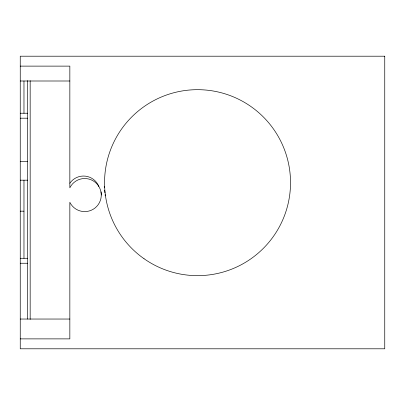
<?xml version="1.0" encoding="UTF-8"?>
<svg xmlns="http://www.w3.org/2000/svg" width="405" height="405" viewBox="0 0 405 405"><rect width="100%" height="100%" fill="white"/><g stroke="black" fill="none" stroke-linecap="round" stroke-linejoin="round"><path stroke-width="0.61" d="M20.25 66.121L69.842 66.121L69.842 187.834A16.539 16.539 0 0 1 95.048 182.139A16.539 16.539 0 0 1 95.048 207.983A16.539 16.539 0 0 1 69.842 202.292L69.842 338.879L20.25 338.879M20.25 81L69.842 81M20.25 113.233L27.687 113.233M20.25 118.194L27.687 118.194M20.25 161.585L27.687 161.585M20.25 180.185L27.687 180.185M20.25 211.177L23.971 211.177M20.25 258.289L27.687 258.289M20.25 263.25L27.687 263.25M20.25 319.039L69.842 319.039M104.257 186.482L104.394 187.738M104.662 190.249L104.93 192.755M105.133 194.638L105.265 195.893M101.098 191.899L101.432 195.033M30.167 80.701L30.167 319.393M27.687 80.59L27.687 319.039M23.971 81L23.971 113.233M23.971 180.185L23.971 258.289M69.842 183.222A16.539 16.539 0 0 1 98.84 186.452M384.75 56.204L20.25 56.204L20.25 348.796L384.75 348.796L384.75 56.204M144.003 258.689A92.983 92.983 0 0 0 290.147 191.018A92.983 92.983 0 0 0 158.471 98.283A92.983 92.983 0 0 0 144.003 258.689"/></g></svg>
